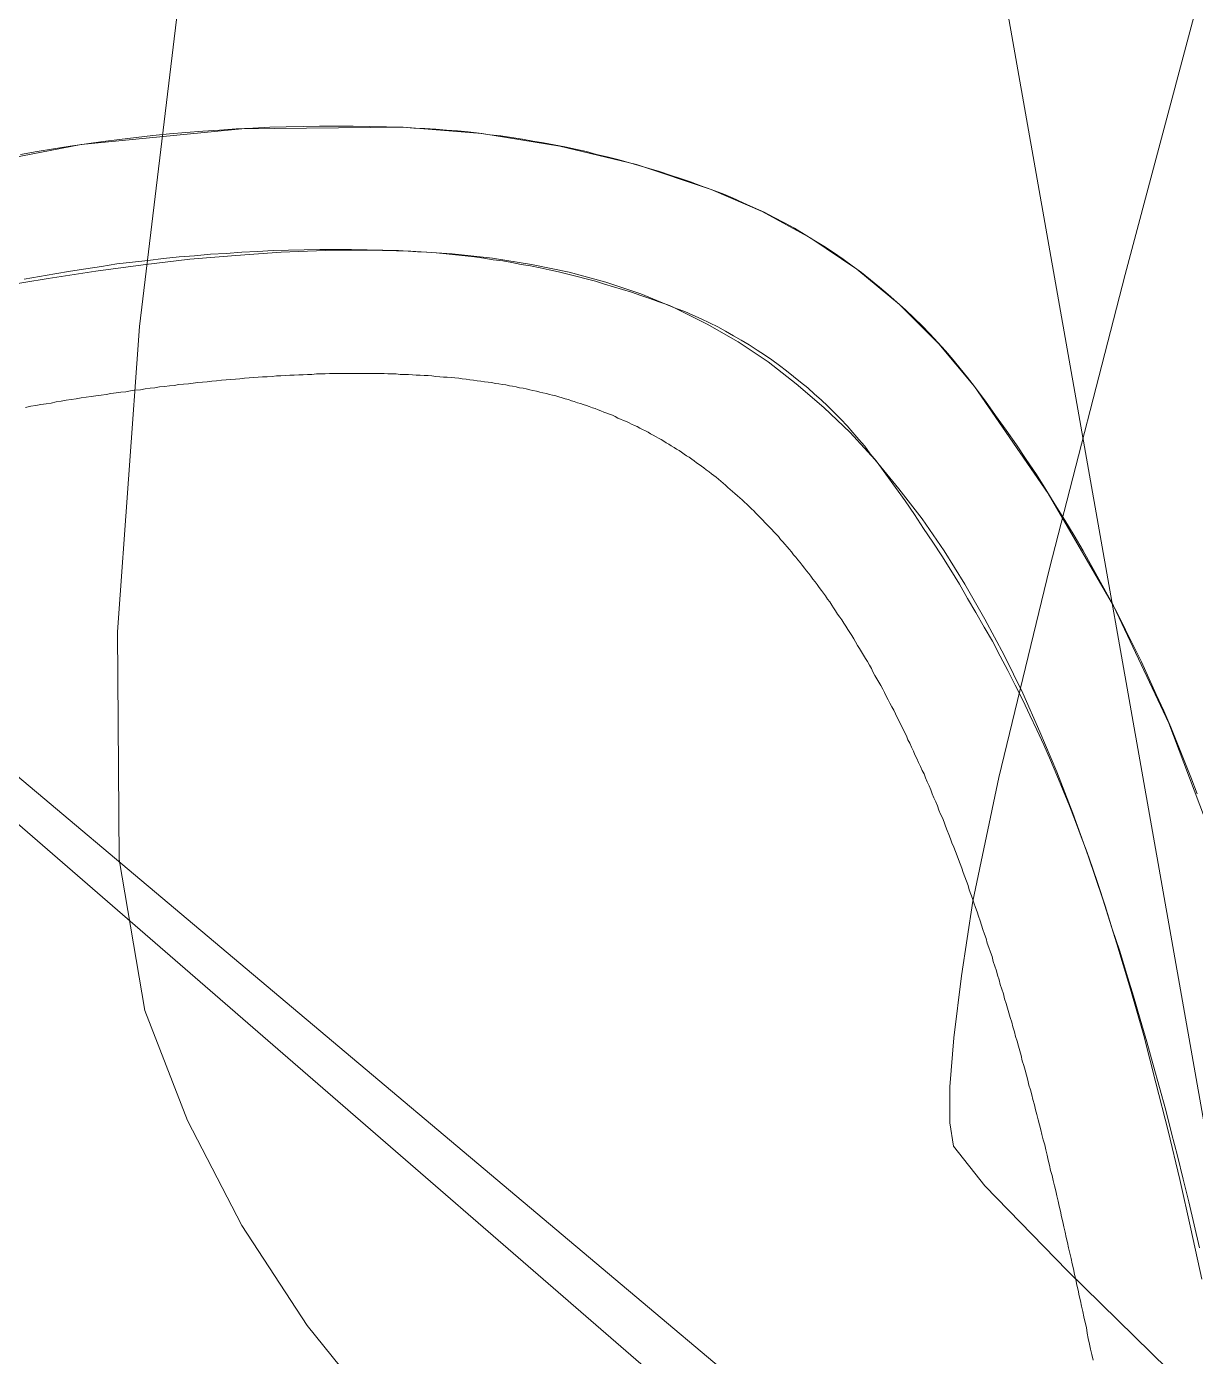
# Model space of a CAD drawing. Header units: metres. Extents: x 532950 to 537618, y 1849954 to 1853119.
# Drawn here: x 534481.78 to 534511.53, y 1851505.58 to 1851539.43 of the extents above; entities that cross this region are included whole.
import ezdxf

# ---------------------------------------------------------------- set-up
doc = ezdxf.new("R2010")
doc.units = ezdxf.units.M
doc.header["$LTSCALE"] = 3.1
for name, color, linetype, lineweight in [('12', 7, 'Continuous', 13), ('26', 7, 'Continuous', 13), ('4', 7, 'Continuous', 13), ('55', 7, 'Continuous', 13), ('58', 7, 'Continuous', 13)]:
    doc.layers.add(name, color=color, linetype=linetype, lineweight=lineweight)

msp = doc.modelspace()

# ---------------------------------------------------------------- linework, layer by layer
at = {"layer": '12'}
for points in [[(534512.02, 1851518.61), (534510.85, 1851521.7), (534509.44, 1851524.69), (534507.78, 1851527.55), (534505.9, 1851530.27), (534505, 1851531.36), (534504, 1851532.36), (534502.91, 1851533.26), (534501.74, 1851534.05), (534500.5, 1851534.73), (534499.2, 1851535.29), (534497.3, 1851535.92), (534495.35, 1851536.39), (534493.37, 1851536.71), (534491.37, 1851536.87), (534487.26, 1851536.83), (534483.17, 1851536.43), (534479.13, 1851535.65), (534475.95, 1851535.04), (534472.79, 1851534.29), (534472.14, 1851538.16), (534511.06, 1851578.16)], [(534491.37, 1851536.87), (534490.94, 1851536.88), (534490.52, 1851536.89), (534490.09, 1851536.9), (534489.67, 1851536.9), (534489.24, 1851536.9), (534488.82, 1851536.89), (534488.39, 1851536.88), (534487.97, 1851536.87), (534487.54, 1851536.85), (534487.12, 1851536.83), (534486.69, 1851536.8), (534486.27, 1851536.77), (534485.84, 1851536.74), (534485.42, 1851536.7), (534485, 1851536.66), (534484.57, 1851536.61), (534484.15, 1851536.56), (534483.73, 1851536.51), (534483.31, 1851536.45), (534482.89, 1851536.39), (534482.47, 1851536.32), (534482.05, 1851536.25), (534481.63, 1851536.18)], [(534511.57, 1851519.9), (534511.41, 1851520.33), (534511.24, 1851520.75), (534511.07, 1851521.18), (534510.9, 1851521.6), (534510.72, 1851522.02), (534510.53, 1851522.43), (534510.34, 1851522.85), (534510.15, 1851523.26), (534509.95, 1851523.67), (534509.75, 1851524.08), (534509.54, 1851524.49), (534509.33, 1851524.89), (534509.11, 1851525.29), (534508.89, 1851525.69), (534508.67, 1851526.09), (534508.44, 1851526.48), (534508.2, 1851526.87), (534507.96, 1851527.26), (534507.72, 1851527.65), (534507.48, 1851528.03), (534507.22, 1851528.41), (534506.97, 1851528.79), (534506.71, 1851529.16), (534506.44, 1851529.53), (534506.18, 1851529.9), (534505.9, 1851530.27), (534505.73, 1851530.5), (534505.54, 1851530.73), (534505.36, 1851530.95), (534505.17, 1851531.18), (534504.97, 1851531.39), (534504.77, 1851531.61), (534504.57, 1851531.82), (534504.36, 1851532.02), (534504.15, 1851532.22), (534503.93, 1851532.42), (534503.71, 1851532.61), (534503.49, 1851532.8), (534503.26, 1851532.99), (534503.03, 1851533.17), (534502.79, 1851533.34), (534502.56, 1851533.51), (534502.32, 1851533.68), (534502.07, 1851533.84), (534501.82, 1851534), (534501.57, 1851534.15), (534501.32, 1851534.3), (534501.07, 1851534.44), (534500.81, 1851534.57), (534500.55, 1851534.71), (534500.28, 1851534.83), (534500.02, 1851534.95), (534499.75, 1851535.07), (534499.48, 1851535.18), (534499.2, 1851535.29), (534498.94, 1851535.38), (534498.68, 1851535.48), (534498.42, 1851535.57), (534498.16, 1851535.65), (534497.89, 1851535.74), (534497.63, 1851535.82), (534497.36, 1851535.9), (534497.1, 1851535.97), (534496.83, 1851536.05), (534496.56, 1851536.12), (534496.29, 1851536.18), (534496.03, 1851536.25), (534495.75, 1851536.31), (534495.48, 1851536.37), (534495.21, 1851536.42), (534494.94, 1851536.47), (534494.67, 1851536.52), (534494.4, 1851536.57), (534494.12, 1851536.61), (534493.85, 1851536.65), (534493.57, 1851536.68), (534493.3, 1851536.72), (534493.02, 1851536.75), (534492.75, 1851536.78), (534492.47, 1851536.8), (534492.2, 1851536.82), (534491.92, 1851536.84), (534491.64, 1851536.85), (534491.37, 1851536.87)]]:
    msp.add_lwpolyline(points, dxfattribs=at)
at = {"layer": '26'}
for points in [[(534484.93, 1851530.23), (534485.05, 1851530.24), (534485.17, 1851530.26), (534485.29, 1851530.27), (534485.42, 1851530.29), (534485.54, 1851530.3), (534485.66, 1851530.32), (534485.78, 1851530.33), (534485.9, 1851530.34), (534486.02, 1851530.36), (534486.14, 1851530.37), (534486.26, 1851530.38), (534486.38, 1851530.39), (534486.5, 1851530.41), (534486.62, 1851530.42), (534486.74, 1851530.43), (534486.86, 1851530.44), (534486.98, 1851530.45), (534487.1, 1851530.46), (534487.21, 1851530.47), (534487.33, 1851530.48), (534487.45, 1851530.49), (534487.56, 1851530.5), (534487.68, 1851530.51), (534487.79, 1851530.52), (534487.91, 1851530.52), (534488.03, 1851530.53), (534488.14, 1851530.54), (534488.25, 1851530.54), (534488.37, 1851530.55), (534488.48, 1851530.56), (534488.59, 1851530.56), (534488.71, 1851530.57), (534488.82, 1851530.57), (534488.93, 1851530.58), (534489.04, 1851530.58), (534489.16, 1851530.59), (534489.27, 1851530.59), (534489.38, 1851530.59), (534489.49, 1851530.6), (534489.6, 1851530.6), (534489.71, 1851530.6), (534489.81, 1851530.6), (534489.92, 1851530.6), (534490.03, 1851530.6), (534490.14, 1851530.6), (534490.25, 1851530.6), (534490.35, 1851530.6), (534490.46, 1851530.6), (534490.56, 1851530.6), (534490.67, 1851530.6), (534490.77, 1851530.6), (534490.88, 1851530.6), (534490.98, 1851530.59), (534491.09, 1851530.59), (534491.19, 1851530.59), (534491.29, 1851530.58), (534491.4, 1851530.58), (534491.5, 1851530.58), (534491.6, 1851530.57), (534491.7, 1851530.56), (534491.8, 1851530.56), (534491.9, 1851530.55), (534492, 1851530.55), (534492.1, 1851530.54), (534492.2, 1851530.53), (534492.3, 1851530.52), (534492.39, 1851530.51), (534492.49, 1851530.51), (534492.59, 1851530.5), (534492.68, 1851530.49), (534492.78, 1851530.48), (534492.87, 1851530.47), (534492.97, 1851530.46), (534493.06, 1851530.44), (534493.16, 1851530.43), (534493.25, 1851530.42), (534493.34, 1851530.41), (534493.44, 1851530.39), (534493.53, 1851530.38), (534493.62, 1851530.37), (534493.71, 1851530.35), (534493.8, 1851530.34), (534493.89, 1851530.32), (534493.98, 1851530.31), (534494.07, 1851530.29), (534494.15, 1851530.28), (534494.24, 1851530.26), (534494.33, 1851530.24), (534494.42, 1851530.23), (534494.5, 1851530.21), (534494.59, 1851530.19), (534494.67, 1851530.17), (534494.76, 1851530.15), (534494.84, 1851530.13), (534494.92, 1851530.11), (534495.01, 1851530.09), (534495.09, 1851530.07), (534495.17, 1851530.05), (534495.25, 1851530.03), (534495.33, 1851530.01)], [(534481.76, 1851529.74), (534481.89, 1851529.77), (534482.02, 1851529.79), (534482.15, 1851529.81), (534482.28, 1851529.83), (534482.41, 1851529.85), (534482.54, 1851529.88), (534482.66, 1851529.9), (534482.79, 1851529.92), (534482.92, 1851529.94), (534483.05, 1851529.96), (534483.17, 1851529.98), (534483.3, 1851530), (534483.43, 1851530.02), (534483.55, 1851530.03), (534483.68, 1851530.05), (534483.81, 1851530.07), (534483.93, 1851530.09), (534484.06, 1851530.11), (534484.18, 1851530.13), (534484.31, 1851530.14), (534484.43, 1851530.16), (534484.55, 1851530.18), (534484.68, 1851530.19), (534484.8, 1851530.21), (534484.93, 1851530.23)], [(534495.33, 1851530.01), (534495.41, 1851529.98), (534495.49, 1851529.96), (534495.57, 1851529.94), (534495.65, 1851529.91), (534495.72, 1851529.89), (534495.8, 1851529.86), (534495.88, 1851529.84), (534495.95, 1851529.81), (534496.03, 1851529.79), (534496.1, 1851529.76), (534496.18, 1851529.73), (534496.25, 1851529.71), (534496.33, 1851529.68), (534496.4, 1851529.65), (534496.47, 1851529.62), (534496.55, 1851529.59), (534496.62, 1851529.57), (534496.69, 1851529.54), (534496.76, 1851529.51), (534496.83, 1851529.47), (534496.9, 1851529.44), (534496.97, 1851529.41), (534497.05, 1851529.38), (534497.12, 1851529.35), (534497.18, 1851529.31), (534497.25, 1851529.28), (534497.32, 1851529.25), (534497.39, 1851529.21), (534497.46, 1851529.18), (534497.53, 1851529.14), (534497.6, 1851529.11), (534497.66, 1851529.07), (534497.73, 1851529.03), (534497.8, 1851528.99), (534497.86, 1851528.96), (534497.93, 1851528.92), (534498, 1851528.88), (534498.06, 1851528.84), (534498.13, 1851528.8), (534498.19, 1851528.76), (534498.26, 1851528.72), (534498.32, 1851528.68), (534498.39, 1851528.64), (534498.45, 1851528.6), (534498.52, 1851528.55), (534498.58, 1851528.51), (534498.64, 1851528.47), (534498.71, 1851528.42), (534498.77, 1851528.38), (534498.83, 1851528.33), (534498.9, 1851528.29), (534498.96, 1851528.24), (534499.02, 1851528.2), (534499.08, 1851528.15), (534499.15, 1851528.1), (534499.21, 1851528.05), (534499.27, 1851528.01), (534499.33, 1851527.96), (534499.39, 1851527.91), (534499.45, 1851527.86), (534499.51, 1851527.81), (534499.57, 1851527.76), (534499.63, 1851527.7), (534499.69, 1851527.65), (534499.75, 1851527.6), (534499.81, 1851527.55), (534499.87, 1851527.49), (534499.93, 1851527.44), (534499.99, 1851527.39), (534500.05, 1851527.33), (534500.11, 1851527.28), (534500.17, 1851527.22), (534500.23, 1851527.16), (534500.29, 1851527.11), (534500.34, 1851527.05), (534500.4, 1851526.99), (534500.46, 1851526.93), (534500.52, 1851526.87), (534500.57, 1851526.81), (534500.63, 1851526.75), (534500.69, 1851526.69), (534500.75, 1851526.63), (534500.8, 1851526.57), (534500.86, 1851526.51), (534500.92, 1851526.45), (534500.97, 1851526.38), (534501.03, 1851526.32), (534501.08, 1851526.26), (534501.14, 1851526.19), (534501.19, 1851526.13), (534501.25, 1851526.06), (534501.3, 1851525.99), (534501.36, 1851525.93), (534501.41, 1851525.86), (534501.47, 1851525.79), (534501.52, 1851525.72), (534501.58, 1851525.65), (534501.63, 1851525.58), (534501.69, 1851525.51), (534501.74, 1851525.44)], [(534501.74, 1851525.44), (534501.79, 1851525.37), (534501.85, 1851525.3), (534501.9, 1851525.23), (534501.95, 1851525.16), (534502.01, 1851525.08), (534502.06, 1851525.01), (534502.11, 1851524.94), (534502.16, 1851524.86), (534502.22, 1851524.79), (534502.27, 1851524.71), (534502.32, 1851524.64), (534502.37, 1851524.56), (534502.42, 1851524.48), (534502.48, 1851524.4), (534502.53, 1851524.33), (534502.58, 1851524.25), (534502.63, 1851524.17), (534502.68, 1851524.09), (534502.73, 1851524.01), (534502.78, 1851523.93), (534502.83, 1851523.85), (534502.88, 1851523.77), (534502.93, 1851523.68), (534502.98, 1851523.6), (534503.03, 1851523.52), (534503.08, 1851523.43), (534503.13, 1851523.35), (534503.18, 1851523.27), (534503.23, 1851523.18), (534503.28, 1851523.09), (534503.32, 1851523.01), (534503.37, 1851522.92), (534503.42, 1851522.83), (534503.47, 1851522.75), (534503.52, 1851522.66), (534503.57, 1851522.57), (534503.61, 1851522.48), (534503.66, 1851522.39), (534503.71, 1851522.3), (534503.75, 1851522.21), (534503.8, 1851522.12), (534503.85, 1851522.03), (534503.89, 1851521.94), (534503.94, 1851521.85), (534503.99, 1851521.75), (534504.03, 1851521.66), (534504.08, 1851521.57), (534504.12, 1851521.47), (534504.17, 1851521.38), (534504.21, 1851521.28), (534504.26, 1851521.19), (534504.3, 1851521.09), (534504.35, 1851520.99), (534504.39, 1851520.9), (534504.44, 1851520.8), (534504.48, 1851520.7), (534504.53, 1851520.6), (534504.57, 1851520.5), (534504.62, 1851520.41), (534504.66, 1851520.31), (534504.7, 1851520.21), (534504.75, 1851520.11), (534504.79, 1851520.01), (534504.83, 1851519.9), (534504.87, 1851519.8), (534504.92, 1851519.7), (534504.96, 1851519.6), (534505, 1851519.49), (534505.04, 1851519.39), (534505.09, 1851519.29), (534505.13, 1851519.18), (534505.17, 1851519.08), (534505.21, 1851518.97), (534505.25, 1851518.87), (534505.29, 1851518.76), (534505.33, 1851518.66), (534505.38, 1851518.55), (534505.42, 1851518.44), (534505.46, 1851518.33), (534505.5, 1851518.23), (534505.54, 1851518.12), (534505.58, 1851518.01), (534505.62, 1851517.9), (534505.66, 1851517.79), (534505.7, 1851517.68), (534505.74, 1851517.57), (534505.77, 1851517.46), (534505.81, 1851517.35), (534505.85, 1851517.24), (534505.89, 1851517.13), (534505.93, 1851517.01), (534505.97, 1851516.9), (534506.01, 1851516.79), (534506.05, 1851516.67), (534506.08, 1851516.56), (534506.12, 1851516.45), (534506.16, 1851516.33), (534506.2, 1851516.22), (534506.23, 1851516.1), (534506.27, 1851515.99)], [(534506.27, 1851515.99), (534506.31, 1851515.87), (534506.35, 1851515.76), (534506.38, 1851515.64), (534506.42, 1851515.52), (534506.46, 1851515.4), (534506.49, 1851515.29), (534506.53, 1851515.17), (534506.56, 1851515.05), (534506.6, 1851514.93), (534506.64, 1851514.81), (534506.67, 1851514.69), (534506.71, 1851514.57), (534506.74, 1851514.45), (534506.78, 1851514.33), (534506.81, 1851514.21), (534506.85, 1851514.09), (534506.88, 1851513.97), (534506.92, 1851513.85), (534506.95, 1851513.73), (534506.99, 1851513.61), (534507.02, 1851513.48), (534507.06, 1851513.36), (534507.09, 1851513.24), (534507.12, 1851513.11), (534507.16, 1851512.99), (534507.19, 1851512.87), (534507.23, 1851512.74), (534507.26, 1851512.62), (534507.29, 1851512.49), (534507.33, 1851512.37), (534507.36, 1851512.24), (534507.39, 1851512.12), (534507.43, 1851511.99), (534507.46, 1851511.86), (534507.49, 1851511.74), (534507.52, 1851511.61), (534507.56, 1851511.48), (534507.59, 1851511.35), (534507.62, 1851511.23), (534507.65, 1851511.1), (534507.69, 1851510.97), (534507.72, 1851510.84), (534507.75, 1851510.71), (534507.78, 1851510.58), (534507.81, 1851510.45), (534507.84, 1851510.32), (534507.88, 1851510.19), (534507.91, 1851510.06), (534507.94, 1851509.93), (534507.97, 1851509.8), (534508, 1851509.67), (534508.03, 1851509.54), (534508.06, 1851509.41), (534508.09, 1851509.28), (534508.12, 1851509.14), (534508.15, 1851509.01), (534508.18, 1851508.88), (534508.21, 1851508.75), (534508.24, 1851508.61), (534508.27, 1851508.48), (534508.3, 1851508.35), (534508.33, 1851508.21), (534508.36, 1851508.08), (534508.39, 1851507.94), (534508.42, 1851507.81), (534508.45, 1851507.67), (534508.48, 1851507.54), (534508.51, 1851507.4), (534508.54, 1851507.27), (534508.57, 1851507.13), (534508.6, 1851507), (534508.63, 1851506.86), (534508.66, 1851506.73), (534508.69, 1851506.59), (534508.72, 1851506.45), (534508.75, 1851506.32), (534508.77, 1851506.18), (534508.8, 1851506.04), (534508.83, 1851505.9), (534508.86, 1851505.77), (534508.89, 1851505.63), (534508.92, 1851505.49)]]:
    msp.add_lwpolyline(points, dxfattribs=at)
at = {"layer": '4'}
for points in [[(534482.28, 1851529.83), (534482.41, 1851529.85), (534482.54, 1851529.88), (534482.66, 1851529.9), (534482.79, 1851529.92), (534482.92, 1851529.94), (534483.05, 1851529.96), (534483.17, 1851529.98), (534483.3, 1851530), (534483.43, 1851530.02), (534483.55, 1851530.03), (534483.68, 1851530.05), (534483.81, 1851530.07), (534483.93, 1851530.09), (534484.06, 1851530.11), (534484.18, 1851530.13), (534484.31, 1851530.14), (534484.43, 1851530.16), (534484.55, 1851530.18), (534484.68, 1851530.19), (534484.8, 1851530.21), (534484.93, 1851530.23), (534485.05, 1851530.24), (534485.17, 1851530.26), (534485.29, 1851530.27), (534485.42, 1851530.29), (534485.54, 1851530.3), (534485.66, 1851530.32), (534485.78, 1851530.33), (534485.9, 1851530.34), (534486.02, 1851530.36), (534486.14, 1851530.37), (534486.26, 1851530.38), (534486.38, 1851530.39), (534486.5, 1851530.41), (534486.62, 1851530.42), (534486.74, 1851530.43), (534486.86, 1851530.44), (534486.98, 1851530.45), (534487.1, 1851530.46), (534487.21, 1851530.47), (534487.33, 1851530.48), (534487.45, 1851530.49), (534487.56, 1851530.5), (534487.68, 1851530.51), (534487.79, 1851530.52), (534487.91, 1851530.52), (534488.03, 1851530.53), (534488.14, 1851530.54), (534488.25, 1851530.54), (534488.37, 1851530.55), (534488.48, 1851530.56), (534488.59, 1851530.56), (534488.71, 1851530.57), (534488.82, 1851530.57), (534488.93, 1851530.58), (534489.04, 1851530.58), (534489.16, 1851530.59), (534489.27, 1851530.59), (534489.38, 1851530.59), (534489.49, 1851530.6), (534489.6, 1851530.6), (534489.71, 1851530.6), (534489.81, 1851530.6), (534489.92, 1851530.6), (534490.03, 1851530.6), (534490.14, 1851530.6), (534490.25, 1851530.6), (534490.35, 1851530.6), (534490.46, 1851530.6), (534490.56, 1851530.6), (534490.67, 1851530.6), (534490.77, 1851530.6), (534490.88, 1851530.6), (534490.98, 1851530.59), (534491.09, 1851530.59), (534491.19, 1851530.59), (534491.29, 1851530.58), (534491.4, 1851530.58), (534491.5, 1851530.58), (534491.6, 1851530.57), (534491.7, 1851530.56), (534491.8, 1851530.56), (534491.9, 1851530.55), (534492, 1851530.55), (534492.1, 1851530.54), (534492.2, 1851530.53), (534492.3, 1851530.52), (534492.39, 1851530.51), (534492.49, 1851530.51), (534492.59, 1851530.5), (534492.68, 1851530.49), (534492.78, 1851530.48), (534492.87, 1851530.47), (534492.97, 1851530.46), (534493.06, 1851530.44), (534493.16, 1851530.43), (534493.25, 1851530.42), (534493.34, 1851530.41), (534493.44, 1851530.39), (534493.53, 1851530.38)], [(534493.53, 1851530.38), (534493.62, 1851530.37), (534493.71, 1851530.35), (534493.8, 1851530.34), (534493.89, 1851530.32), (534493.98, 1851530.31), (534494.07, 1851530.29), (534494.15, 1851530.28), (534494.24, 1851530.26), (534494.33, 1851530.24), (534494.42, 1851530.23), (534494.5, 1851530.21), (534494.59, 1851530.19), (534494.67, 1851530.17), (534494.76, 1851530.15), (534494.84, 1851530.13), (534494.92, 1851530.11), (534495.01, 1851530.09), (534495.09, 1851530.07), (534495.17, 1851530.05), (534495.25, 1851530.03), (534495.33, 1851530.01), (534495.41, 1851529.98), (534495.49, 1851529.96), (534495.57, 1851529.94), (534495.65, 1851529.91), (534495.72, 1851529.89), (534495.8, 1851529.86), (534495.88, 1851529.84), (534495.95, 1851529.81), (534496.03, 1851529.79), (534496.1, 1851529.76), (534496.18, 1851529.73), (534496.25, 1851529.71), (534496.33, 1851529.68), (534496.4, 1851529.65), (534496.47, 1851529.62), (534496.55, 1851529.59), (534496.62, 1851529.57), (534496.69, 1851529.54), (534496.76, 1851529.51), (534496.83, 1851529.47), (534496.9, 1851529.44), (534496.97, 1851529.41), (534497.05, 1851529.38), (534497.12, 1851529.35), (534497.18, 1851529.31), (534497.25, 1851529.28), (534497.32, 1851529.25), (534497.39, 1851529.21), (534497.46, 1851529.18), (534497.53, 1851529.14), (534497.6, 1851529.11), (534497.66, 1851529.07), (534497.73, 1851529.03), (534497.8, 1851528.99), (534497.86, 1851528.96), (534497.93, 1851528.92), (534498, 1851528.88), (534498.06, 1851528.84), (534498.13, 1851528.8), (534498.19, 1851528.76), (534498.26, 1851528.72), (534498.32, 1851528.68), (534498.39, 1851528.64), (534498.45, 1851528.6), (534498.52, 1851528.55), (534498.58, 1851528.51), (534498.64, 1851528.47), (534498.71, 1851528.42), (534498.77, 1851528.38), (534498.83, 1851528.33), (534498.9, 1851528.29), (534498.96, 1851528.24), (534499.02, 1851528.2), (534499.08, 1851528.15), (534499.15, 1851528.1), (534499.21, 1851528.05), (534499.27, 1851528.01), (534499.33, 1851527.96), (534499.39, 1851527.91), (534499.45, 1851527.86), (534499.51, 1851527.81), (534499.57, 1851527.76), (534499.63, 1851527.7), (534499.69, 1851527.65), (534499.75, 1851527.6), (534499.81, 1851527.55), (534499.87, 1851527.49), (534499.93, 1851527.44), (534499.99, 1851527.39), (534500.05, 1851527.33), (534500.11, 1851527.28), (534500.17, 1851527.22), (534500.23, 1851527.16), (534500.29, 1851527.11), (534500.34, 1851527.05), (534500.4, 1851526.99), (534500.46, 1851526.93), (534500.52, 1851526.87), (534500.57, 1851526.81)], [(534481.76, 1851529.74), (534481.89, 1851529.77), (534482.02, 1851529.79), (534482.15, 1851529.81), (534482.28, 1851529.83)], [(534471.22, 1851527.23), (534471.28, 1851527.27), (534471.34, 1851527.3), (534471.41, 1851527.34), (534471.47, 1851527.38), (534471.53, 1851527.42), (534471.59, 1851527.45), (534471.65, 1851527.49), (534471.72, 1851527.53), (534471.78, 1851527.56), (534471.84, 1851527.6), (534471.91, 1851527.64), (534471.97, 1851527.68), (534472.04, 1851527.71), (534472.1, 1851527.75), (534472.16, 1851527.79), (534472.23, 1851527.83), (534472.29, 1851527.86), (534472.36, 1851527.9), (534472.49, 1851527.98), (534680.38, 1851352.93)], [(534673.95, 1851352.31), (534471.73, 1851527.66)], [(534500.57, 1851526.81), (534500.63, 1851526.75), (534500.69, 1851526.69), (534500.75, 1851526.63), (534500.8, 1851526.57), (534500.86, 1851526.51), (534500.92, 1851526.45), (534500.97, 1851526.38), (534501.03, 1851526.32), (534501.08, 1851526.26), (534501.14, 1851526.19), (534501.19, 1851526.13), (534501.25, 1851526.06), (534501.3, 1851525.99), (534501.36, 1851525.93), (534501.41, 1851525.86), (534501.47, 1851525.79), (534501.52, 1851525.72), (534501.58, 1851525.65), (534501.63, 1851525.58), (534501.69, 1851525.51), (534501.74, 1851525.44), (534501.79, 1851525.37), (534501.85, 1851525.3), (534501.9, 1851525.23), (534501.95, 1851525.16), (534502.01, 1851525.08), (534502.06, 1851525.01), (534502.11, 1851524.94), (534502.16, 1851524.86), (534502.22, 1851524.79), (534502.27, 1851524.71), (534502.32, 1851524.64), (534502.37, 1851524.56), (534502.42, 1851524.48), (534502.48, 1851524.4), (534502.53, 1851524.33), (534502.58, 1851524.25), (534502.63, 1851524.17), (534502.68, 1851524.09), (534502.73, 1851524.01), (534502.78, 1851523.93), (534502.83, 1851523.85), (534502.88, 1851523.77), (534502.93, 1851523.68), (534502.98, 1851523.6), (534503.03, 1851523.52), (534503.08, 1851523.43), (534503.13, 1851523.35), (534503.18, 1851523.27), (534503.23, 1851523.18), (534503.28, 1851523.09), (534503.32, 1851523.01), (534503.37, 1851522.92), (534503.42, 1851522.83), (534503.47, 1851522.75), (534503.52, 1851522.66), (534503.57, 1851522.57), (534503.61, 1851522.48), (534503.66, 1851522.39), (534503.71, 1851522.3), (534503.75, 1851522.21), (534503.8, 1851522.12), (534503.85, 1851522.03), (534503.89, 1851521.94), (534503.94, 1851521.85), (534503.99, 1851521.75), (534504.03, 1851521.66), (534504.08, 1851521.57), (534504.12, 1851521.47), (534504.17, 1851521.38), (534504.21, 1851521.28), (534504.26, 1851521.19), (534504.3, 1851521.09), (534504.35, 1851520.99), (534504.39, 1851520.9), (534504.44, 1851520.8), (534504.48, 1851520.7), (534504.53, 1851520.6), (534504.57, 1851520.5), (534504.62, 1851520.41), (534504.66, 1851520.31), (534504.7, 1851520.21), (534504.75, 1851520.11), (534504.79, 1851520.01), (534504.83, 1851519.9), (534504.87, 1851519.8), (534504.92, 1851519.7), (534504.96, 1851519.6), (534505, 1851519.49), (534505.04, 1851519.39), (534505.09, 1851519.29), (534505.13, 1851519.18), (534505.17, 1851519.08), (534505.21, 1851518.97), (534505.25, 1851518.87), (534505.29, 1851518.76), (534505.33, 1851518.66), (534505.38, 1851518.55), (534505.42, 1851518.44), (534505.46, 1851518.33)], [(534505.46, 1851518.33), (534505.5, 1851518.23), (534505.54, 1851518.12), (534505.58, 1851518.01), (534505.62, 1851517.9), (534505.66, 1851517.79), (534505.7, 1851517.68), (534505.74, 1851517.57), (534505.77, 1851517.46), (534505.81, 1851517.35), (534505.85, 1851517.24), (534505.89, 1851517.13), (534505.93, 1851517.01), (534505.97, 1851516.9), (534506.01, 1851516.79), (534506.05, 1851516.67), (534506.08, 1851516.56), (534506.12, 1851516.45), (534506.16, 1851516.33), (534506.2, 1851516.22), (534506.23, 1851516.1), (534506.27, 1851515.99), (534506.31, 1851515.87), (534506.35, 1851515.76), (534506.38, 1851515.64), (534506.42, 1851515.52), (534506.46, 1851515.4), (534506.49, 1851515.29), (534506.53, 1851515.17), (534506.56, 1851515.05), (534506.6, 1851514.93), (534506.64, 1851514.81), (534506.67, 1851514.69), (534506.71, 1851514.57), (534506.74, 1851514.45), (534506.78, 1851514.33), (534506.81, 1851514.21), (534506.85, 1851514.09), (534506.88, 1851513.97), (534506.92, 1851513.85), (534506.95, 1851513.73), (534506.99, 1851513.61), (534507.02, 1851513.48), (534507.06, 1851513.36), (534507.09, 1851513.24), (534507.12, 1851513.11), (534507.16, 1851512.99), (534507.19, 1851512.87), (534507.23, 1851512.74), (534507.26, 1851512.62), (534507.29, 1851512.49), (534507.33, 1851512.37), (534507.36, 1851512.24), (534507.39, 1851512.12), (534507.43, 1851511.99), (534507.46, 1851511.86), (534507.49, 1851511.74), (534507.52, 1851511.61), (534507.56, 1851511.48), (534507.59, 1851511.35), (534507.62, 1851511.23), (534507.65, 1851511.1), (534507.69, 1851510.97), (534507.72, 1851510.84), (534507.75, 1851510.71), (534507.78, 1851510.58), (534507.81, 1851510.45), (534507.84, 1851510.32), (534507.88, 1851510.19), (534507.91, 1851510.06), (534507.94, 1851509.93), (534507.97, 1851509.8), (534508, 1851509.67), (534508.03, 1851509.54), (534508.06, 1851509.41), (534508.09, 1851509.28), (534508.12, 1851509.14), (534508.15, 1851509.01), (534508.18, 1851508.88), (534508.21, 1851508.75), (534508.24, 1851508.61), (534508.27, 1851508.48), (534508.3, 1851508.35), (534508.33, 1851508.21), (534508.36, 1851508.08), (534508.39, 1851507.94), (534508.42, 1851507.81), (534508.45, 1851507.67), (534508.48, 1851507.54), (534508.51, 1851507.4), (534508.54, 1851507.27), (534508.57, 1851507.13), (534508.6, 1851507), (534508.63, 1851506.86), (534508.66, 1851506.73), (534508.69, 1851506.59), (534508.72, 1851506.45), (534508.75, 1851506.32), (534508.77, 1851506.18), (534508.8, 1851506.04), (534508.83, 1851505.9)], [(534508.83, 1851505.9), (534508.86, 1851505.77), (534508.89, 1851505.63), (534508.92, 1851505.49)]]:
    msp.add_lwpolyline(points, dxfattribs=at)
at = {"layer": '55'}
msp.add_lwpolyline([(534435.03, 1852302.36), (534325.72, 1852049.19), (534353.84, 1851932.14), (534451.76, 1851760.49), (534494.46, 1851609.32), (534521.83, 1851454.43), (534874.06, 1851297.73), (534980.01, 1851227.29), (535025.25, 1851130.42), (535137.96, 1851046.53), (535351.9, 1851022.3), (535580.64, 1851242.44), (535635.18, 1851288.02), (535713.41, 1851370.26), (536002.4, 1851411.83), (536158.14, 1851571.22), (536125.75, 1851798.92), (536134.25, 1851845.92), (534499.31, 1852312.5)], close=True, dxfattribs=at)
for points in [[(534545.88, 1851467.57), (534542.78, 1851472.18), (534538.88, 1851477.15), (534534.19, 1851482.49), (534528.7, 1851488.19), (534522.42, 1851494.26), (534516.4, 1851499.92), (534511.68, 1851504.42), (534508.27, 1851507.76), (534506.17, 1851509.93), (534505.37, 1851510.94), (534505.28, 1851511.53), (534505.28, 1851512.45), (534505.38, 1851513.69), (534505.57, 1851515.27), (534505.86, 1851517.17), (534506.52, 1851520.32), (534507.81, 1851525.64), (534509.74, 1851533.12), (534512.31, 1851542.78)], [(534516.14, 1851468.15), (534509.75, 1851478.44), (534504.25, 1851486.94), (534499.64, 1851493.64), (534495.93, 1851498.55), (534493.11, 1851501.67), (534490.87, 1851503.96), (534488.92, 1851506.37), (534487.26, 1851508.92), (534485.88, 1851511.59), (534484.79, 1851514.39), (534484.14, 1851518.23), (534484.1, 1851524.03), (534484.66, 1851531.8), (534485.83, 1851541.52)]]:
    msp.add_lwpolyline(points, dxfattribs=at)
at = {"layer": '58'}
for points in [[(534481.09, 1851532.82), (534482.33, 1851533.02), (534483.55, 1851533.21), (534484.75, 1851533.37), (534485.94, 1851533.51), (534487.11, 1851533.61), (534488.26, 1851533.69), (534489.38, 1851533.73), (534490.48, 1851533.74), (534491.56, 1851533.72), (534492.61, 1851533.65), (534493.64, 1851533.54), (534494.63, 1851533.38), (534495.59, 1851533.18), (534496.52, 1851532.93), (534497.41, 1851532.63), (534498.27, 1851532.27), (534499.1, 1851531.86), (534499.89, 1851531.41), (534500.65, 1851530.9), (534501.37, 1851530.34), (534502.07, 1851529.74), (534502.74, 1851529.1), (534503.37, 1851528.41), (534503.98, 1851527.67), (534504.57, 1851526.9), (534505.13, 1851526.09), (534505.66, 1851525.24), (534506.17, 1851524.35), (534506.66, 1851523.43), (534507.13, 1851522.47), (534507.57, 1851521.48), (534508, 1851520.46), (534508.41, 1851519.41), (534508.8, 1851518.33), (534509.17, 1851517.22), (534509.53, 1851516.09), (534509.87, 1851514.93), (534510.21, 1851513.75), (534510.52, 1851512.55), (534510.83, 1851511.33), (534511.13, 1851510.09), (534511.41, 1851508.83), (534511.69, 1851507.55)], [(534491.25, 1851533.73), (534490.85, 1851533.74), (534490.45, 1851533.75), (534490.05, 1851533.76), (534489.65, 1851533.76), (534489.25, 1851533.76), (534488.85, 1851533.75), (534488.45, 1851533.74), (534488.06, 1851533.73), (534487.66, 1851533.71), (534487.26, 1851533.69), (534486.86, 1851533.66), (534486.46, 1851533.64), (534486.06, 1851533.6), (534485.67, 1851533.57), (534485.27, 1851533.53), (534484.87, 1851533.48), (534484.48, 1851533.44), (534484.08, 1851533.39), (534483.69, 1851533.33), (534483.29, 1851533.27), (534482.9, 1851533.21), (534482.5, 1851533.14), (534482.11, 1851533.07), (534481.72, 1851533)], [(534511.21, 1851510.1), (534511.07, 1851510.69), (534510.92, 1851511.27), (534510.77, 1851511.85), (534510.61, 1851512.43), (534510.45, 1851513.01), (534510.29, 1851513.59), (534510.12, 1851514.17), (534509.95, 1851514.75), (534509.77, 1851515.33), (534509.6, 1851515.9), (534509.41, 1851516.47), (534509.23, 1851517.05), (534509.04, 1851517.62), (534508.91, 1851518.02), (534508.77, 1851518.41), (534508.62, 1851518.81), (534508.47, 1851519.2), (534508.32, 1851519.6), (534508.16, 1851519.99), (534508, 1851520.38), (534507.84, 1851520.76), (534507.67, 1851521.15), (534507.49, 1851521.53), (534507.31, 1851521.91), (534507.13, 1851522.29), (534506.94, 1851522.67), (534506.75, 1851523.04), (534506.56, 1851523.41), (534506.36, 1851523.79), (534506.15, 1851524.15), (534505.94, 1851524.52), (534505.73, 1851524.88), (534505.52, 1851525.24), (534505.3, 1851525.6), (534505.07, 1851525.96), (534504.84, 1851526.31), (534504.61, 1851526.66), (534504.38, 1851527.01), (534504.14, 1851527.36), (534503.89, 1851527.7), (534503.65, 1851528.04), (534503.4, 1851528.38), (534503.25, 1851528.56), (534503.11, 1851528.75), (534502.96, 1851528.92), (534502.81, 1851529.1), (534502.66, 1851529.27), (534502.5, 1851529.44), (534502.34, 1851529.6), (534502.17, 1851529.77), (534502, 1851529.93), (534501.83, 1851530.08), (534501.66, 1851530.24), (534501.48, 1851530.38), (534501.3, 1851530.53), (534501.12, 1851530.67), (534500.94, 1851530.81), (534500.75, 1851530.95), (534500.56, 1851531.08), (534500.37, 1851531.2), (534500.17, 1851531.33), (534499.97, 1851531.45), (534499.77, 1851531.56), (534499.57, 1851531.68), (534499.37, 1851531.79), (534499.16, 1851531.89), (534498.95, 1851531.99), (534498.74, 1851532.09), (534498.53, 1851532.18), (534498.31, 1851532.26), (534498.1, 1851532.35), (534497.87, 1851532.43), (534497.64, 1851532.51), (534497.41, 1851532.59), (534497.18, 1851532.67), (534496.95, 1851532.74), (534496.72, 1851532.81), (534496.49, 1851532.88), (534496.26, 1851532.95), (534496.02, 1851533.01), (534495.79, 1851533.07), (534495.56, 1851533.13), (534495.32, 1851533.19), (534495.08, 1851533.24), (534494.85, 1851533.29), (534494.61, 1851533.34), (534494.37, 1851533.38), (534494.13, 1851533.43), (534493.9, 1851533.47), (534493.66, 1851533.5), (534493.42, 1851533.54), (534493.18, 1851533.57), (534492.94, 1851533.6), (534492.7, 1851533.62), (534492.46, 1851533.65), (534492.21, 1851533.67), (534491.97, 1851533.69), (534491.73, 1851533.7), (534491.49, 1851533.72), (534491.25, 1851533.73)], [(534511.63, 1851508.35), (534511.49, 1851508.93), (534511.36, 1851509.52), (534511.21, 1851510.1)]]:
    msp.add_lwpolyline(points, dxfattribs=at)

doc.saveas('drawing.dxf')
